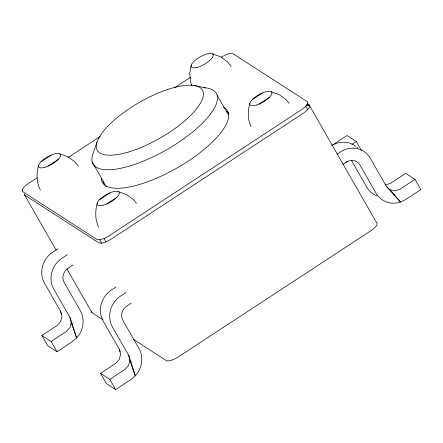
<?xml version="1.0" encoding="UTF-8"?>
<svg xmlns="http://www.w3.org/2000/svg" width="443" height="443" viewBox="0 0 443 443"><rect width="100%" height="100%" fill="white"/><g stroke="black" fill="none" stroke-linecap="round" stroke-linejoin="round"><path stroke-width="0.66" d="M38.613 165.228C36.287 173.385 36.404 182.4 40.33 190.041M97.283 203.06C95.068 210.99 94.979 219.789 98.756 227.259M191.204 65.243L189.698 73.361L190.601 81.65L191.647 85.455M249.874 103.075C247.764 110.783 247.499 119.355 251.103 126.654M67.281 254.714L62.075 258.125A22.986 21.281 -57.2 0 0 53.847 289.307L69.961 317.437L71.245 322.454L69.878 327.643L66.217 331.608L51.133 341.492L41.852 335.512L56.937 325.627L60.597 321.657L61.965 316.468L60.674 311.451L44.566 283.321A22.986 21.281 -57.2 0 1 52.795 252.139L57.994 248.728M125.95 292.546L120.745 295.952A22.986 21.281 -57.2 0 0 112.516 327.133L128.631 355.264L129.915 360.286L128.548 365.475L124.887 369.44L109.803 379.324L100.522 373.344L115.606 363.454L119.267 359.489L120.634 354.3L119.344 349.283L103.236 321.153A22.986 21.281 -57.2 0 1 111.464 289.971L116.088 286.937M96.906 142.364L92.665 154.712A71.041 24.182 -29.8 0 0 170.793 147.297A71.041 24.182 -29.8 0 0 203.747 87.703M221.074 57.269L225.83 54.733L230.199 53.442L233.007 53.758L307.259 101.635L307.758 103.457L305.82 106.309L301.949 109.421L108.84 235.958L104.083 238.495L99.714 239.779L96.901 239.469L22.654 191.592L22.15 189.765L24.094 186.918L27.959 183.806L37.212 177.743M24.271 193.785L24.603 195.003L98.855 242.88L101.668 243.19L106.038 241.906L110.789 239.37L303.904 112.832L307.769 109.72L309.712 106.868L309.208 105.041L307.47 103.922M40.939 161.811L51.288 155.033M47.833 166.252L58.177 159.474M67.857 157.664L100.234 136.45M174.243 87.958L190.429 77.348M99.609 199.643L109.958 192.86M252.205 99.653L262.549 92.875M106.503 204.085L116.847 197.307M259.094 104.094L269.438 97.316M73.134 264.942L67.934 268.353A10.449 9.674 -57.2 0 0 64.191 282.529L80.305 310.659A22.986 21.281 -57.2 0 1 76.622 337.981L72.076 341.841L56.992 351.725L47.711 345.739L41.852 335.512M331.951 145.42L347.041 135.536L356.322 141.522L361.527 150.614M351.853 144.451L356.322 141.522M337.112 154.181L340.584 151.905A22.986 21.281 -57.2 0 1 370.293 158.229L386.401 186.359L400.489 202.041L405.76 199.466L420.85 189.582L414.991 179.349L405.71 173.368L390.621 183.252L385.659 184.936M131.228 303.15L126.604 306.185A10.449 9.674 -57.2 0 0 122.861 320.355L138.975 348.486A22.986 21.281 -57.2 0 1 135.292 375.814L130.746 379.668L115.662 389.558L106.381 383.572L100.522 373.344M342.971 164.408L346.443 162.132A10.449 9.674 -57.2 0 1 359.943 165.012L376.057 193.142A22.986 21.281 -57.2 0 0 400.489 202.041L389.995 189.864L386.401 186.359M414.991 179.349L399.907 189.239L394.94 190.922L389.995 189.864M345.922 162.21L347.09 161.634M393.55 194.914L394.724 194.339M309.208 105.041L306.478 105.135L309.208 105.041L376.583 222.679A10.449 3.555 -29.8 0 1 371.278 230.465L178.164 357.003A10.449 3.555 -29.8 0 1 166.225 360.513L133.742 339.571M193.142 85.333L205.497 87.847M212.502 53.874L220.653 56.837L227.586 61.909L231.218 66.6M271.171 91.707L279.323 94.669L286.256 99.741L289.08 103.391M59.905 153.865L68.056 156.828L74.989 161.894L78.223 166.064M118.574 191.692L126.726 194.654L133.659 199.727L136.488 203.376M66.882 268.823L91.978 312.642L102.997 319.746M351.349 160.222L366.776 187.156A22.986 21.281 -57.2 0 0 376.938 195.895M307.758 103.457L309.712 106.868M305.82 106.309L307.769 109.72M217.164 95.367L228.35 114.903M92.244 162.055L104.448 183.363A71.041 24.182 -29.8 0 0 106.254 186.708M104.083 238.495L106.038 241.906M99.714 239.779L101.668 243.19M22.15 189.765L22.803 190.905M24.603 195.003L56.228 250.217M109.803 379.324L115.662 389.558M51.133 341.492L56.992 351.725M129.915 360.286L135.292 375.814L128.631 355.264M71.245 322.454L76.622 337.981L69.961 317.437M119.344 349.283L120.18 351.853M60.674 311.451L61.715 314.663M72.475 323.473A22.986 21.281 -57.2 0 1 71.999 324.725M131.145 361.305A22.986 21.281 -57.2 0 1 130.668 362.557M356.676 146.982A22.986 21.281 -57.2 0 1 357.584 147.818M331.857 145.57A22.986 21.281 -57.2 0 1 355.707 146.201M103.529 183.856A72.087 24.537 -29.8 0 1 103.18 181.392M226.395 111.043A72.087 24.537 -29.8 0 1 228.87 113.303M223.477 107.079A72.087 24.537 -29.8 0 1 178.9 166.889A72.087 24.537 -29.8 0 1 101.259 178.629M91.978 312.642A10.449 3.555 -29.8 0 1 91.363 311.562M128.06 152.121A60.597 20.627 -29.8 0 0 203.093 91.745A60.597 20.627 -29.8 0 0 118.309 116.692A60.597 20.627 -29.8 0 0 128.06 152.121M195.186 67.807A12.537 4.269 -29.8 0 0 213.1 56.067A12.537 4.269 -29.8 0 0 198.176 58.088A12.537 4.269 -29.8 0 0 195.186 67.807M45.059 167.249A12.537 4.269 -29.8 0 0 60.58 154.757A12.537 4.269 -29.8 0 0 43.037 159.917A12.537 4.269 -29.8 0 0 45.059 167.249M103.728 205.081A12.537 4.269 -29.8 0 0 119.25 192.589A12.537 4.269 -29.8 0 0 101.707 197.75A12.537 4.269 -29.8 0 0 103.728 205.081M256.32 105.091A12.537 4.269 -29.8 0 0 271.847 92.604A12.537 4.269 -29.8 0 0 254.304 97.765A12.537 4.269 -29.8 0 0 256.32 105.091"/></g></svg>
